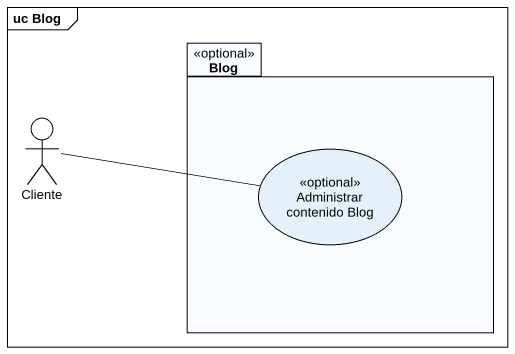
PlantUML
@startuml
mainframe uc Blog
package Blog <<optional>> {
  usecase "Administrar contenido Blog" as Administrar_contenido_Blog <<optional>>
}
actor Cliente
Cliente -right- Administrar_contenido_Blog
@enduml
